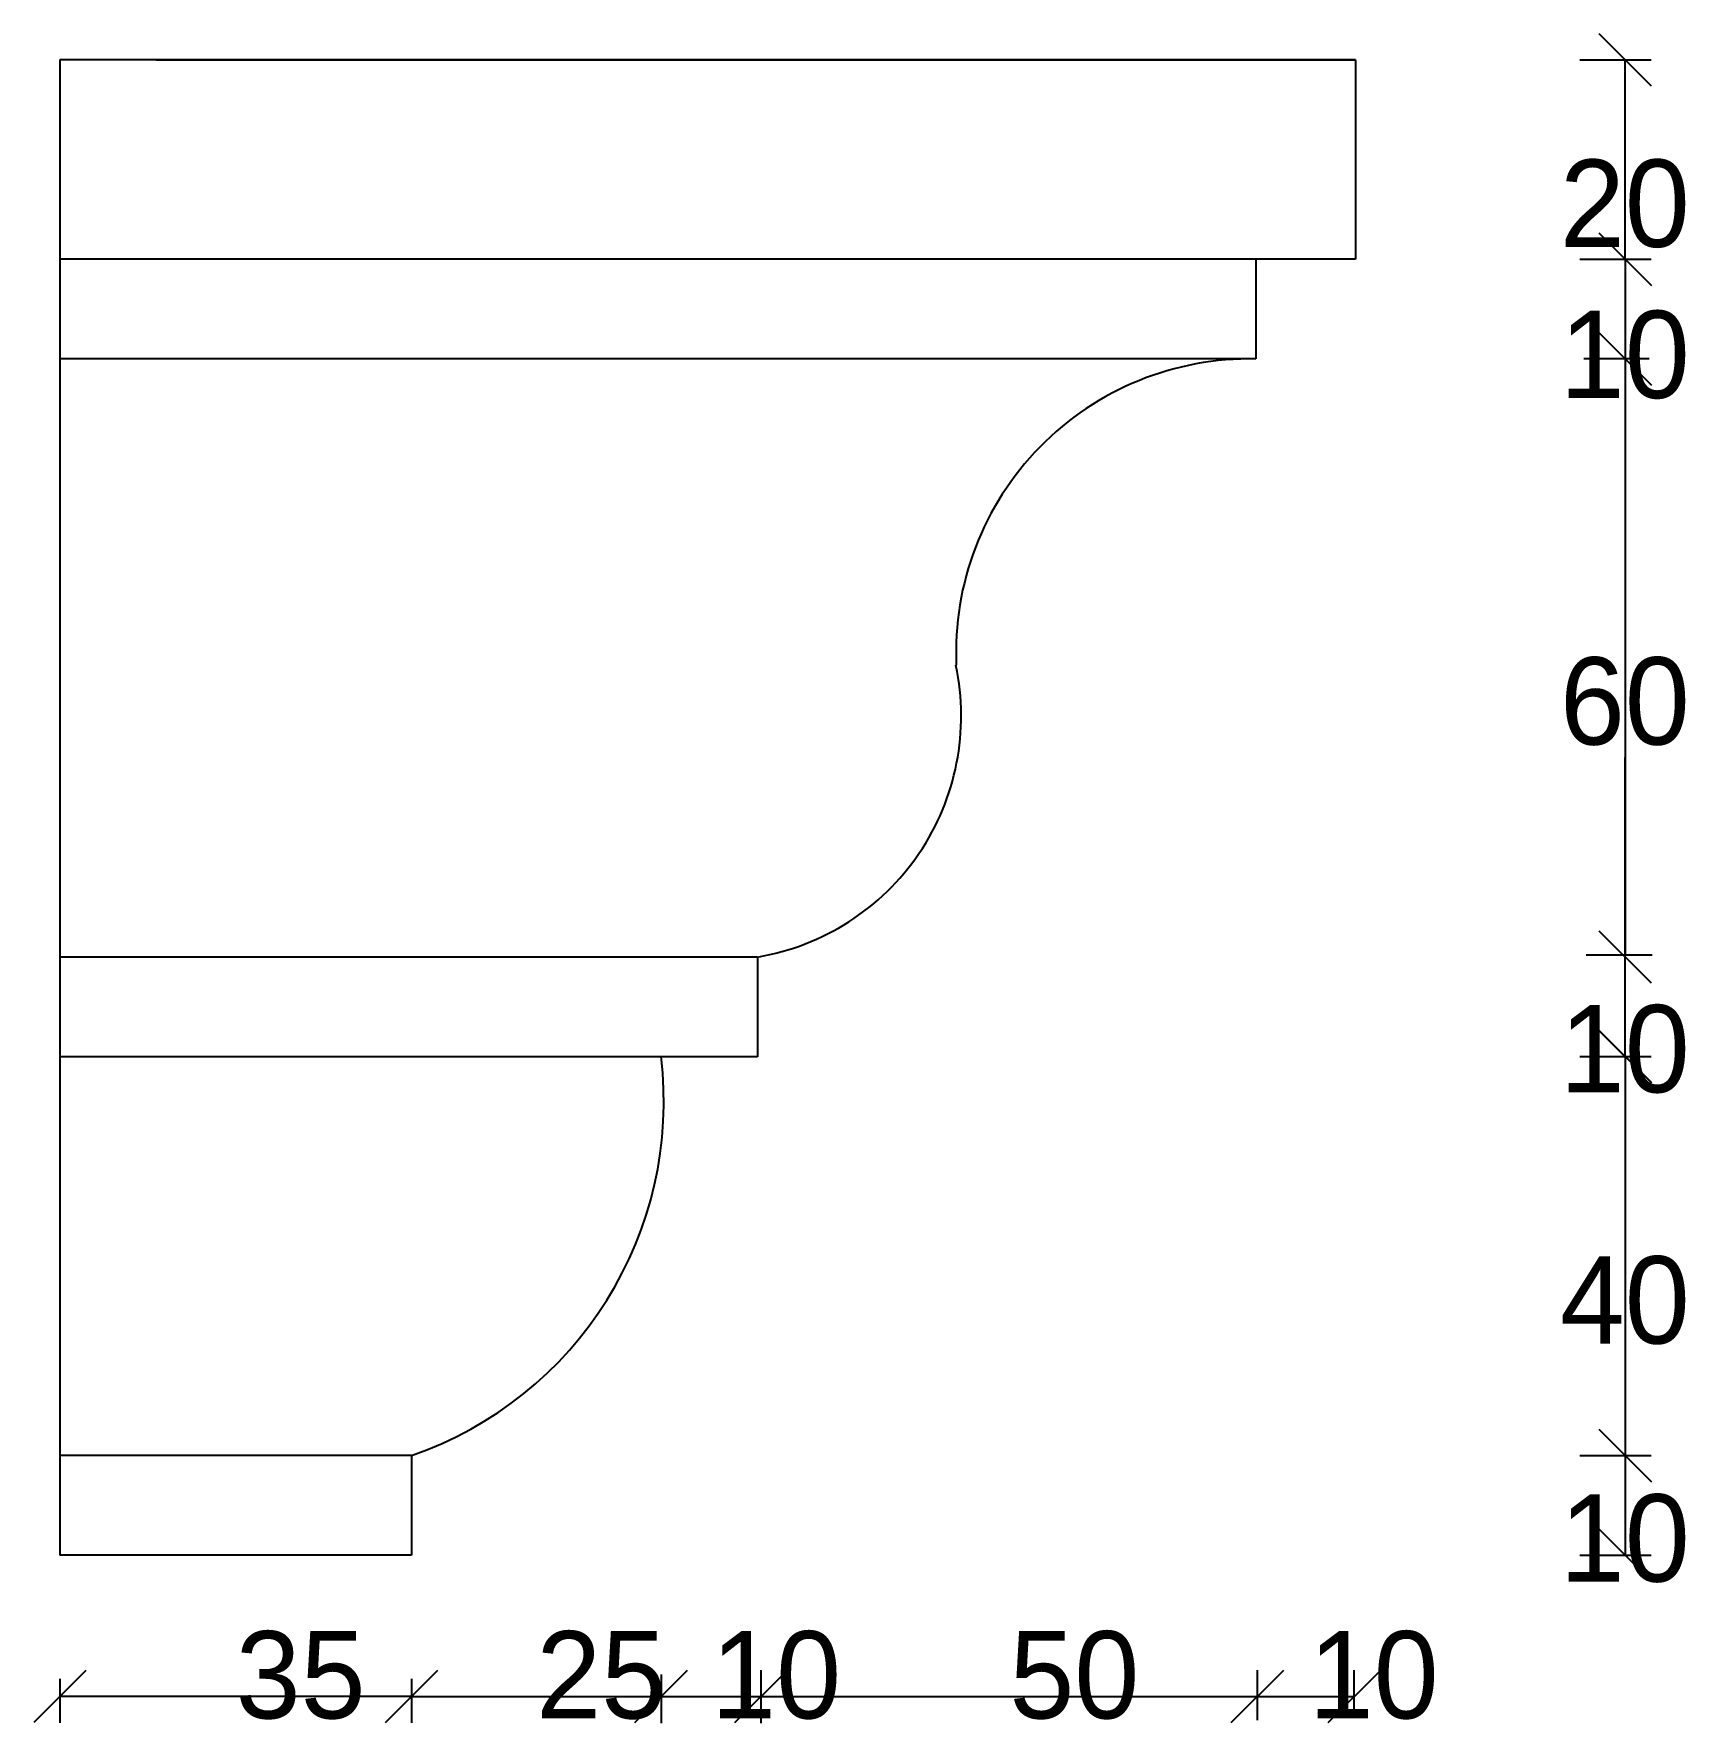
# Model space of a CAD drawing. Header units: metres. Extents: x 209.4 to 250.8, y -58.6 to -16.2.
import ezdxf

# ---------------------------------------------------------------- set-up
doc = ezdxf.new("R2010")
doc.units = ezdxf.units.M

# ---------------------------------------------------------------- blocks, each defined once
blk = doc.blocks.new('_OBLIQUE')
at = {"color": 0, "linetype": 'BYBLOCK'}
blk.add_line((-0.5, -0.5), (0.5, 0.5), dxfattribs=at)

msp = doc.modelspace()

# ---------------------------------------------------------------- linework, layer by layer
for p, q in [((210.05, -16.89), (210.05, -54.39)), ((242.55, -16.89), (210.05, -16.89)), ((212.46, -16.89), (242.55, -16.89)), ((242.55, -16.89), (242.55, -21.89)), ((248.18, -16.89), (249.97, -16.89)), ((249.32, -21.89), (249.32, -16.89)), ((242.55, -21.89), (210.05, -21.89)), ((240.05, -21.89), (240.05, -24.39)), ((248.18, -21.89), (249.97, -21.89)), ((249.32, -21.89), (249.32, -24.39)), ((240.05, -24.39), (210.05, -24.39)), ((249.92, -24.39), (248.28, -24.39)), ((249.32, -24.39), (249.32, -39.34)), ((249.32, -24.39), (249.32, -29.4)), ((249.32, -39.39), (249.32, -34.38)), ((227.55, -39.39), (210.05, -39.39)), ((227.55, -39.39), (227.55, -41.89)), ((249.99, -39.34), (248.34, -39.34)), ((249.32, -41.89), (249.32, -39.39)), ((227.55, -41.89), (210.05, -41.89)), ((248.18, -41.88), (249.97, -41.88)), ((249.32, -41.88), (249.32, -51.89)), ((218.87, -51.89), (210.05, -51.89)), ((218.87, -51.89), (218.87, -54.39)), ((248.18, -51.89), (249.97, -51.89)), ((249.32, -51.89), (249.32, -54.39)), ((218.87, -54.39), (210.05, -54.39)), ((248.18, -54.39), (249.97, -54.39)), ((210.05, -57.49), (210.05, -58.59)), ((218.87, -57.49), (218.87, -58.59)), ((225.13, -57.38), (225.13, -58.6)), ((227.64, -57.38), (227.64, -57.27)), ((227.64, -58.6), (227.64, -57.27)), ((240.09, -57.38), (240.09, -57.27)), ((240.09, -58.52), (240.09, -57.27)), ((242.52, -58.46), (242.52, -57.27)), ((218.87, -57.93), (210.05, -57.93)), ((218.87, -57.93), (225.13, -57.93)), ((225.13, -57.93), (227.64, -57.93)), ((227.64, -57.93), (240.09, -57.93)), ((240.09, -57.93), (242.52, -57.93))]:
    msp.add_line(p, q)
msp.add_lwpolyline([(237.55, -24.39), (233.43, -24.39)])
for centre, radius, start, end in [((239.89, -31.75), 7.36, 88.73, 182.47), ((226.54, -33.35), 6.12, 279.5, 12.06), ((215.81, -43.01), 9.39, 289.02, 6.91)]:
    msp.add_arc(centre, radius, start, end)

# ---------------------------------------------------------------- block references
at = {"xscale": 1.31, "yscale": 1.31, "zscale": 1.31}
for p, rotation in [((249.32, -16.89), 90), ((249.32, -21.89), 270), ((249.32, -21.89), 90), ((249.32, -24.39), 270), ((249.32, -24.39), 90), ((249.32, -39.39), 90), ((249.32, -41.88), 90), ((249.32, -41.89), 270), ((249.32, -51.89), 270), ((249.32, -51.89), 90), ((249.32, -54.39), 270), ((210.05, -57.93), 180), ((218.87, -57.93), 180), ((225.13, -57.93), 180), ((227.64, -57.93), 180), ((240.09, -57.93), 180)]:
    msp.add_blockref('_OBLIQUE', p, dxfattribs=dict(at, rotation=rotation))
for p in [(218.87, -57.93), (225.13, -57.93), (227.64, -57.93), (240.09, -57.93), (242.52, -57.93)]:
    msp.add_blockref('_OBLIQUE', p, dxfattribs=at)

# ---------------------------------------------------------------- texts
at = {"char_height": 2.19, "attachment_point": 1}
for s, insert in [('\\A1;20', (247.68, -19.39)), ('\\A1;10', (247.68, -23.18)), ('\\A1;60', (247.68, -31.87)), ('\\A1;10', (247.68, -40.59)), ('\\A1;40', (247.68, -46.89)), ('\\A1;10', (247.68, -52.86)), ('\\A1;35', (214.46, -56.29)), ('\\A1;25', (222, -56.29)), ('\\A1;10', (226.39, -56.29)), ('\\A1;50', (233.87, -56.29)), ('\\A1;10', (241.38, -56.29))]:
    msp.add_mtext(s, dxfattribs=dict(at, insert=insert))

doc.saveas('drawing.dxf')
